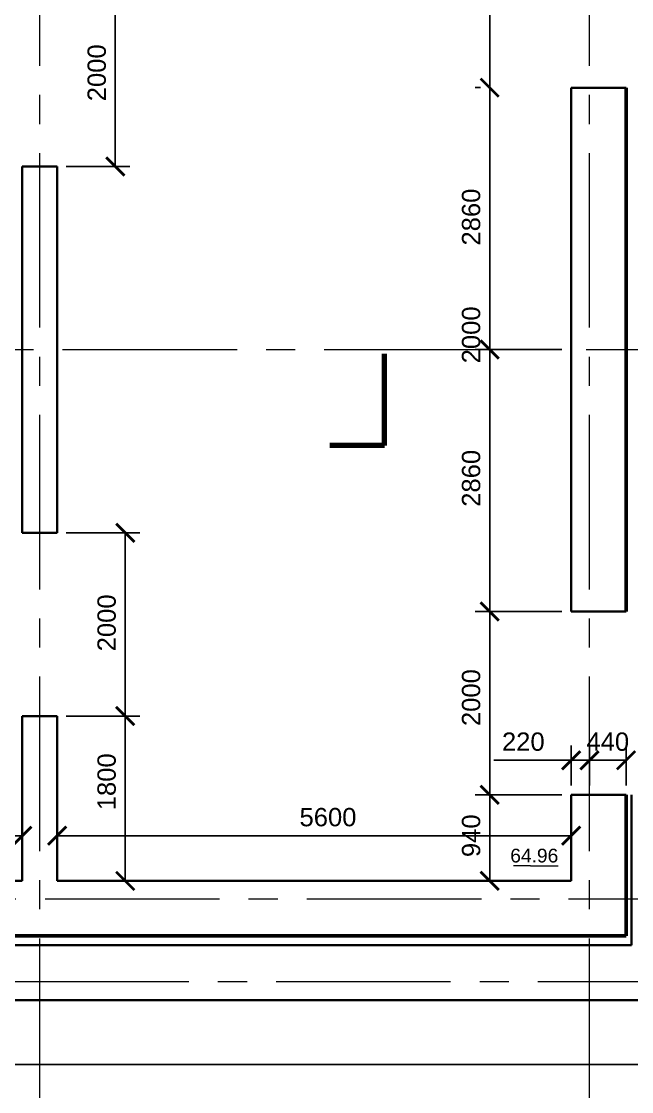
# Model space of a CAD drawing. Header units: millimetres. Extents: x -273 to 3634, y 3015 to 4572.
# Drawn here: x 3294.4 to 3361, y 3866.7 to 3983.5 of the extents above; entities that cross this region are included whole.
import ezdxf

# ---------------------------------------------------------------- set-up
doc = ezdxf.new("R2010")
doc.units = ezdxf.units.MM
doc.linetypes.add('CENTER2', pattern=[28.575, 19.05, -3.175, 3.175, -3.175])
doc.layers.add('@', color=250, linetype='Continuous', lineweight=60)
doc.styles.get("Standard").update_dxf_attribs({"font": 'arial.ttf', "height": 2})
doc.dimstyles.new('ISO-25', dxfattribs={"dimtxt": 2, "dimasz": 2, "dimexe": 1.6, "dimexo": 1, "dimgap": 1, "dimtad": 1, "dimdsep": 46, "dimtxsty": 'Standard', "dimblk": 'ARCHTICK', "dimcen": 2, "dimadec": 0, "dimazin": 0, "dimtfac": 1, "dimtmove": 0, "dimatfit": 3, "dimfxl": 1, "dimarcsym": 0})

# ---------------------------------------------------------------- blocks, each defined once
blk = doc.blocks.new('*D767')
at = {"layer": '@', "color": 0, "lineweight": -2, "transparency": 16777216}
blk.add_line((3399.43, 3947.68), (3416.87, 3947.68), dxfattribs=at)
blk.add_arc((3398.43, 3947.68), 16.84, 325.2223, 349.7777, dxfattribs=at)
at = {"layer": '@', "color": 0, "lineweight": 15, "transparency": 16777216}
for points in [[(3414.5, 3944.73), (3415.5, 3944.64), (3415.27, 3947.68)], [(3412.64, 3937.75), (3411.87, 3938.39), (3410.33, 3935.77)]]:
    blk.add_solid(points, dxfattribs=at)
at = {"layer": 'Defpoints', "color": 0, "lineweight": 15, "transparency": 16777216}
for p in [(2927.44, 3947.68), (3374.41, 3947.68), (3398.43, 3947.68), (3413.01, 3939.26), (3497.76, 3848.35)]:
    blk.add_point(p, dxfattribs=at)
at = {"layer": '@', "color": 0, "lineweight": 15, "transparency": 16777216, "insert": (3412.44, 3942.86), "char_height": 2, "attachment_point": 5, "rotation": 71.0262}
blk.add_mtext('45°', dxfattribs=at)
blk = doc.blocks.new('_ArchTick')
at = {"color": 0, "linetype": 'ByBlock', "lineweight": 15, "const_width": 0.15}
blk.add_lwpolyline([(-0.5, -0.5), (0.5, 0.5)], dxfattribs=at)
blk = doc.blocks.new('*D770')
at = {"layer": '@', "color": 0, "lineweight": -2, "transparency": 16777216}
for p, q in [((2997.33, 3890.68), (2997.33, 3896.21)), ((3294.53, 3890.68), (3294.53, 3896.21)), ((2997.33, 3894.61), (3294.53, 3894.61))]:
    blk.add_line(p, q, dxfattribs=at)
at = {"layer": 'Defpoints', "color": 0, "lineweight": 15, "transparency": 16777216}
for p in [(3294.53, 3894.61), (2997.33, 3889.68), (3294.53, 3889.68)]:
    blk.add_point(p, dxfattribs=at)
at = {"layer": '@', "color": 0, "lineweight": -2, "transparency": 16777216, "xscale": 2, "yscale": 2, "zscale": 2, "rotation": 180}
blk.add_blockref('_ArchTick', (2997.33, 3894.61), dxfattribs=at)
at = {"layer": '@', "color": 0, "lineweight": -2, "transparency": 16777216, "xscale": 2, "yscale": 2, "zscale": 2}
blk.add_blockref('_ArchTick', (3294.53, 3894.61), dxfattribs=at)
at = {"layer": '@', "color": 0, "lineweight": 15, "transparency": 16777216, "insert": (3165.67, 3896.63), "char_height": 2, "attachment_point": 5}
blk.add_mtext('29700', dxfattribs=at)
blk = doc.blocks.new('*D831')
at = {"layer": '@', "color": 0, "lineweight": -2, "transparency": 16777216}
for p, q in [((3367.43, 3875.68), (3367.43, 3868.02)), ((3205.43, 3870.62), (3205.43, 3871.22)), ((3367.43, 3869.62), (3205.43, 3869.62))]:
    blk.add_line(p, q, dxfattribs=at)
at = {"layer": 'Defpoints', "color": 0, "lineweight": 15, "transparency": 16777216}
for p in [(3367.43, 3876.68), (3205.43, 3869.62), (3205.43, 3869.62)]:
    blk.add_point(p, dxfattribs=at)
at = {"layer": '@', "color": 0, "lineweight": -2, "transparency": 16777216, "xscale": 2, "yscale": 2, "zscale": 2, "rotation": 180}
blk.add_blockref('_ArchTick', (3205.43, 3869.62), dxfattribs=at)
at = {"layer": '@', "color": 0, "lineweight": -2, "transparency": 16777216, "xscale": 2, "yscale": 2, "zscale": 2}
blk.add_blockref('_ArchTick', (3367.43, 3869.62), dxfattribs=at)
at = {"layer": '@', "color": 0, "lineweight": 15, "transparency": 16777216, "insert": (3284.73, 3871.64), "char_height": 2, "attachment_point": 5}
blk.add_mtext('16200', dxfattribs=at)
blk = doc.blocks.new('*D697')
at = {"layer": '@', "color": 0, "lineweight": -2, "transparency": 16777216}
for p, q in [((3298.33, 3895.61), (3298.33, 3896.21)), ((3354.43, 3895.61), (3354.43, 3896.21)), ((3298.33, 3894.61), (3354.43, 3894.61))]:
    blk.add_line(p, q, dxfattribs=at)
at = {"layer": 'Defpoints', "color": 0, "lineweight": 15, "transparency": 16777216}
for p in [(3298.33, 3894.61), (3354.43, 3894.61), (3354.43, 3894.61)]:
    blk.add_point(p, dxfattribs=at)
at = {"layer": '@', "color": 0, "lineweight": -2, "transparency": 16777216, "xscale": 2, "yscale": 2, "zscale": 2, "rotation": 180}
blk.add_blockref('_ArchTick', (3298.33, 3894.61), dxfattribs=at)
at = {"layer": '@', "color": 0, "lineweight": -2, "transparency": 16777216, "xscale": 2, "yscale": 2, "zscale": 2}
blk.add_blockref('_ArchTick', (3354.43, 3894.61), dxfattribs=at)
at = {"layer": '@', "color": 0, "lineweight": 15, "transparency": 16777216, "insert": (3327.89, 3896.63), "char_height": 2, "attachment_point": 5}
blk.add_mtext('5600', dxfattribs=at)
blk = doc.blocks.new('*D850')
at = {"layer": '@', "color": 0, "lineweight": -2, "transparency": 16777216}
for p, q in [((3299.33, 3907.68), (3307.36, 3907.68)), ((3305.76, 3889.68), (3305.76, 3907.68)), ((3299.33, 3889.68), (3307.36, 3889.68))]:
    blk.add_line(p, q, dxfattribs=at)
at = {"layer": 'Defpoints', "color": 0, "lineweight": 15, "transparency": 16777216}
for p in [(3298.33, 3907.68), (3305.76, 3907.68), (3298.33, 3889.68)]:
    blk.add_point(p, dxfattribs=at)
at = {"layer": '@', "color": 0, "lineweight": -2, "transparency": 16777216, "xscale": 2, "yscale": 2, "zscale": 2}
for p, rotation in [((3305.76, 3907.68), 90), ((3305.76, 3889.68), 270)]:
    blk.add_blockref('_ArchTick', p, dxfattribs=dict(at, rotation=rotation))
at = {"layer": '@', "color": 0, "lineweight": 15, "transparency": 16777216, "insert": (3303.74, 3900.5), "char_height": 2, "attachment_point": 5, "rotation": 90}
blk.add_mtext('1800', dxfattribs=at)
blk = doc.blocks.new('*D851')
at = {"layer": '@', "color": 0, "lineweight": -2, "transparency": 16777216}
for p, q in [((3299.33, 3927.68), (3307.36, 3927.68)), ((3305.76, 3927.68), (3305.76, 3907.68)), ((3304.76, 3907.68), (3304.16, 3907.68))]:
    blk.add_line(p, q, dxfattribs=at)
at = {"layer": 'Defpoints', "color": 0, "lineweight": 15, "transparency": 16777216}
for p in [(3298.33, 3927.68), (3305.76, 3907.68), (3305.76, 3907.68)]:
    blk.add_point(p, dxfattribs=at)
at = {"layer": '@', "color": 0, "lineweight": -2, "transparency": 16777216, "xscale": 2, "yscale": 2, "zscale": 2}
for p, rotation in [((3305.76, 3927.68), 90), ((3305.76, 3907.68), 270)]:
    blk.add_blockref('_ArchTick', p, dxfattribs=dict(at, rotation=rotation))
at = {"layer": '@', "color": 0, "lineweight": 15, "transparency": 16777216, "insert": (3303.74, 3917.85), "char_height": 2, "attachment_point": 5, "rotation": 90}
blk.add_mtext('2000', dxfattribs=at)
blk = doc.blocks.new('*D867')
at = {"layer": '@', "color": 0, "lineweight": -2, "transparency": 16777216}
for p, q in [((3303.68, 3987.68), (3303.08, 3987.68)), ((3304.68, 3967.68), (3304.68, 3987.68)), ((3299.33, 3967.68), (3306.28, 3967.68))]:
    blk.add_line(p, q, dxfattribs=at)
at = {"layer": 'Defpoints', "color": 0, "lineweight": 15, "transparency": 16777216}
for p in [(3304.68, 3987.68), (3304.68, 3987.68), (3298.33, 3967.68)]:
    blk.add_point(p, dxfattribs=at)
at = {"layer": '@', "color": 0, "lineweight": -2, "transparency": 16777216, "xscale": 2, "yscale": 2, "zscale": 2}
for p, rotation in [((3304.68, 3987.68), 90), ((3304.68, 3967.68), 270)]:
    blk.add_blockref('_ArchTick', p, dxfattribs=dict(at, rotation=rotation))
at = {"layer": '@', "color": 0, "lineweight": 15, "transparency": 16777216, "insert": (3302.66, 3977.9), "char_height": 2, "attachment_point": 5, "rotation": 90}
blk.add_mtext('2000', dxfattribs=at)
blk = doc.blocks.new('*D874')
at = {"layer": '@', "color": 0, "lineweight": -2, "transparency": 16777216}
for p, q in [((3311.01, 4081.1), (3305.72, 4088.15)), ((3309.41, 4079.9), (3312.29, 4082.06)), ((3503.87, 3823.69), (3311.01, 4081.1)), ((3502.28, 3822.5), (3505.15, 3824.65))]:
    blk.add_line(p, q, dxfattribs=at)
at = {"layer": 'Defpoints', "color": 0, "lineweight": 15, "transparency": 16777216}
for p in [(3308.61, 4079.3), (3503.87, 3823.69), (3501.48, 3821.9)]:
    blk.add_point(p, dxfattribs=at)
at = {"layer": '@', "color": 0, "lineweight": -2, "transparency": 16777216, "xscale": 2, "yscale": 2, "zscale": 2}
for p, rotation in [((3311.01, 4081.1), 126.8437671405722), ((3503.87, 3823.69), 306.8437671405722)]:
    blk.add_blockref('_ArchTick', p, dxfattribs=dict(at, rotation=rotation))
at = {"layer": '@', "color": 0, "lineweight": 15, "transparency": 16777216, "insert": (3309.26, 4086.79), "char_height": 2, "attachment_point": 5, "rotation": 306.8438}
blk.add_mtext('380', dxfattribs=at)
blk = doc.blocks.new('*D876')
at = {"layer": '@', "color": 0, "lineweight": -2, "transparency": 16777216}
for p, q in [((3344.54, 3947.68), (3343.94, 3947.68)), ((3345.54, 3919.08), (3345.54, 3947.68)), ((3353.43, 3919.08), (3343.94, 3919.08))]:
    blk.add_line(p, q, dxfattribs=at)
at = {"layer": 'Defpoints', "color": 0, "lineweight": 15, "transparency": 16777216}
for p in [(3345.54, 3947.68), (3345.54, 3947.68), (3354.43, 3919.08)]:
    blk.add_point(p, dxfattribs=at)
at = {"layer": '@', "color": 0, "lineweight": -2, "transparency": 16777216, "xscale": 2, "yscale": 2, "zscale": 2}
for p, rotation in [((3345.54, 3947.68), 90), ((3345.54, 3919.08), 270)]:
    blk.add_blockref('_ArchTick', p, dxfattribs=dict(at, rotation=rotation))
at = {"layer": '@', "color": 0, "lineweight": 15, "transparency": 16777216, "insert": (3343.52, 3933.63), "char_height": 2, "attachment_point": 5, "rotation": 90}
blk.add_mtext('2860', dxfattribs=at)
blk = doc.blocks.new('*D885')
at = {"layer": '@', "color": 0, "lineweight": -2, "transparency": 16777216}
for p, q in [((3344.54, 3899.08), (3343.94, 3899.08)), ((3345.54, 3889.68), (3345.54, 3899.08)), ((3353.43, 3889.68), (3343.94, 3889.68))]:
    blk.add_line(p, q, dxfattribs=at)
at = {"layer": 'Defpoints', "color": 0, "lineweight": 15, "transparency": 16777216}
for p in [(3345.54, 3899.08), (3345.54, 3899.08), (3354.43, 3889.68)]:
    blk.add_point(p, dxfattribs=at)
at = {"layer": '@', "color": 0, "lineweight": -2, "transparency": 16777216, "xscale": 2, "yscale": 2, "zscale": 2}
for p, rotation in [((3345.54, 3899.08), 90), ((3345.54, 3889.68), 270)]:
    blk.add_blockref('_ArchTick', p, dxfattribs=dict(at, rotation=rotation))
at = {"layer": '@', "color": 0, "lineweight": 15, "transparency": 16777216, "insert": (3343.52, 3894.61), "char_height": 2, "attachment_point": 5, "rotation": 90}
blk.add_mtext('940', dxfattribs=at)
blk = doc.blocks.new('*D886')
at = {"layer": '@', "color": 0, "lineweight": -2, "transparency": 16777216}
for p, q in [((3354.43, 3900.08), (3354.43, 3904.45)), ((3356.43, 3900.08), (3356.43, 3904.45)), ((3354.43, 3902.85), (3345.98, 3902.85)), ((3356.43, 3902.85), (3354.43, 3902.85))]:
    blk.add_line(p, q, dxfattribs=at)
at = {"layer": 'Defpoints', "color": 0, "lineweight": 15, "transparency": 16777216}
for p in [(3354.43, 3902.85), (3354.43, 3899.08), (3356.43, 3899.08)]:
    blk.add_point(p, dxfattribs=at)
at = {"layer": '@', "color": 0, "lineweight": -2, "transparency": 16777216, "xscale": 2, "yscale": 2, "zscale": 2, "rotation": 180}
blk.add_blockref('_ArchTick', (3354.43, 3902.85), dxfattribs=at)
at = {"layer": '@', "color": 0, "lineweight": -2, "transparency": 16777216, "xscale": 2, "yscale": 2, "zscale": 2}
blk.add_blockref('_ArchTick', (3356.43, 3902.85), dxfattribs=at)
at = {"layer": '@', "color": 0, "lineweight": 15, "transparency": 16777216, "insert": (3349.21, 3904.87), "char_height": 2, "attachment_point": 5}
blk.add_mtext('220', dxfattribs=at)
blk = doc.blocks.new('*D887')
at = {"layer": '@', "color": 0, "lineweight": -2, "transparency": 16777216}
for p, q in [((3344.54, 3919.08), (3343.94, 3919.08)), ((3345.54, 3899.08), (3345.54, 3919.08)), ((3353.43, 3899.08), (3343.94, 3899.08))]:
    blk.add_line(p, q, dxfattribs=at)
at = {"layer": 'Defpoints', "color": 0, "lineweight": 15, "transparency": 16777216}
for p in [(3345.54, 3919.08), (3345.54, 3919.08), (3354.43, 3899.08)]:
    blk.add_point(p, dxfattribs=at)
at = {"layer": '@', "color": 0, "lineweight": -2, "transparency": 16777216, "xscale": 2, "yscale": 2, "zscale": 2}
for p, rotation in [((3345.54, 3919.08), 90), ((3345.54, 3899.08), 270)]:
    blk.add_blockref('_ArchTick', p, dxfattribs=dict(at, rotation=rotation))
at = {"layer": '@', "color": 0, "lineweight": 15, "transparency": 16777216, "insert": (3343.52, 3909.69), "char_height": 2, "attachment_point": 5, "rotation": 90}
blk.add_mtext('2000', dxfattribs=at)
blk = doc.blocks.new('*D888')
at = {"layer": '@', "color": 0, "lineweight": -2, "transparency": 16777216}
for p, q in [((3356.43, 3903.85), (3356.43, 3904.45)), ((3360.43, 3900.08), (3360.43, 3904.45)), ((3360.43, 3902.85), (3356.43, 3902.85))]:
    blk.add_line(p, q, dxfattribs=at)
at = {"layer": 'Defpoints', "color": 0, "lineweight": 15, "transparency": 16777216}
for p in [(3356.43, 3902.85), (3356.43, 3902.85), (3360.43, 3899.08)]:
    blk.add_point(p, dxfattribs=at)
at = {"layer": '@', "color": 0, "lineweight": -2, "transparency": 16777216, "xscale": 2, "yscale": 2, "zscale": 2, "rotation": 180}
blk.add_blockref('_ArchTick', (3356.43, 3902.85), dxfattribs=at)
at = {"layer": '@', "color": 0, "lineweight": -2, "transparency": 16777216, "xscale": 2, "yscale": 2, "zscale": 2}
blk.add_blockref('_ArchTick', (3360.43, 3902.85), dxfattribs=at)
at = {"layer": '@', "color": 0, "lineweight": 15, "transparency": 16777216, "insert": (3358.43, 3904.87), "char_height": 2, "attachment_point": 5}
blk.add_mtext('440', dxfattribs=at)
blk = doc.blocks.new('*D800')
at = {"layer": '@', "color": 0, "lineweight": -2, "transparency": 16777216}
for p, q in [((3344.54, 3976.28), (3343.94, 3976.28)), ((3345.54, 3947.68), (3345.54, 3976.28)), ((3353.43, 3947.68), (3343.94, 3947.68))]:
    blk.add_line(p, q, dxfattribs=at)
at = {"layer": 'Defpoints', "color": 0, "lineweight": 15, "transparency": 16777216}
for p in [(3345.54, 3976.28), (3345.54, 3976.28), (3354.43, 3947.68)]:
    blk.add_point(p, dxfattribs=at)
at = {"layer": '@', "color": 0, "lineweight": -2, "transparency": 16777216, "xscale": 2, "yscale": 2, "zscale": 2}
for p, rotation in [((3345.54, 3976.28), 90), ((3345.54, 3947.68), 270)]:
    blk.add_blockref('_ArchTick', p, dxfattribs=dict(at, rotation=rotation))
at = {"layer": '@', "color": 0, "lineweight": 15, "transparency": 16777216, "insert": (3343.52, 3962.15), "char_height": 2, "attachment_point": 5, "rotation": 90}
blk.add_mtext('2860', dxfattribs=at)
blk = doc.blocks.new('*D801')
at = {"layer": '@', "color": 0, "lineweight": -2, "transparency": 16777216}
for p, q in [((3353.43, 3996.28), (3343.94, 3996.28)), ((3345.54, 3996.28), (3345.54, 3899.08)), ((3353.43, 3899.08), (3343.94, 3899.08))]:
    blk.add_line(p, q, dxfattribs=at)
at = {"layer": 'Defpoints', "color": 0, "lineweight": 15, "transparency": 16777216}
for p in [(3354.43, 3996.28), (3345.54, 3899.08), (3354.43, 3899.08)]:
    blk.add_point(p, dxfattribs=at)
at = {"layer": '@', "color": 0, "lineweight": -2, "transparency": 16777216, "xscale": 2, "yscale": 2, "zscale": 2}
for p, rotation in [((3345.54, 3996.28), 90), ((3345.54, 3899.08), 270)]:
    blk.add_blockref('_ArchTick', p, dxfattribs=dict(at, rotation=rotation))
at = {"layer": '@', "color": 0, "lineweight": 15, "transparency": 16777216, "insert": (3343.52, 3949.29), "char_height": 2, "attachment_point": 5, "rotation": 90}
blk.add_mtext('2000', dxfattribs=at)

msp = doc.modelspace()

# ---------------------------------------------------------------- linework, layer by layer
at = {"layer": '@', "color": 0, "linetype": 'CENTER2', "lineweight": 15}
for p, q in [((3356.429, 3807.205), (3356.429, 4044.124)), ((3296.429, 3807.205), (3296.429, 4028.179)), ((2927.438, 3947.676), (3374.415, 3947.676)), ((3373.208, 3887.676), (2896.857, 3887.676)), ((3398.429, 3878.676), (3163.153, 3878.676))]:
    msp.add_line(p, q, dxfattribs=at)
at = {"layer": '@', "color": 0, "lineweight": 30}
for p, q in [((3354.429, 3919.076), (3354.429, 3976.276)), ((3354.429, 3976.276), (3360.429, 3976.276)), ((3294.529, 3927.676), (3294.529, 3967.676)), ((3294.529, 3967.676), (3298.329, 3967.676)), ((3298.329, 3927.676), (3298.329, 3967.676)), ((3294.529, 3927.676), (3298.329, 3927.676)), ((3360.429, 3919.076), (3354.429, 3919.076)), ((3294.529, 3907.676), (3298.329, 3907.676)), ((3294.529, 3889.676), (3294.529, 3907.676)), ((3298.329, 3889.676), (3298.329, 3907.676)), ((3360.429, 3899.076), (3354.429, 3899.076)), ((3354.429, 3889.676), (3354.429, 3899.076)), ((3361.029, 3882.676), (3361.029, 3899.076)), ((3294.529, 3889.676), (3205.429, 3889.676)), ((3354.429, 3889.676), (3298.329, 3889.676)), ((3205.429, 3882.676), (3361.029, 3882.676)), ((3367.429, 3876.676), (3205.429, 3876.676))]:
    msp.add_line(p, q, dxfattribs=at)
at = {"layer": '@', "color": 0, "lineweight": 50}
for p, q in [((3360.429, 3919.076), (3360.429, 3976.276)), ((3360.429, 3883.676), (3360.429, 3899.076)), ((3205.429, 3883.676), (3360.429, 3883.676))]:
    msp.add_line(p, q, dxfattribs=at)
at = {"layer": '@', "color": 0, "lineweight": 100}
for q in [(3334.076, 3947.204), (3328.076, 3937.204)]:
    msp.add_line((3334.076, 3937.204), q, dxfattribs=at)
at = {"layer": '@', "color": 0, "lineweight": 15}
for p, q in [((3348.895, 3891.343), (3348.143, 3891.343)), ((3349.982, 3891.343), (3348.895, 3891.343)), ((3349.982, 3891.343), (3353.001, 3891.343))]:
    msp.add_line(p, q, dxfattribs=at)
at = {"layer": '@', "color": 0, "linetype": 'CENTER2', "lineweight": 15}
msp.add_arc((3398.429, 3947.676), 129, 270, 147.66397, dxfattribs=at)

# ---------------------------------------------------------------- texts
at = {"layer": '@', "color": 0, "lineweight": 15}
msp.add_text('64.96', height=1.5, dxfattribs=at).set_placement((3347.784, 3891.694))

# ---------------------------------------------------------------- dimensions: what is measured, and where the dimension line sits
for base, p1, p2, angle, text, picture, middle, dimtype in [((3503.874, 3823.695), (3308.607, 4079.299), (3501.475, 3821.897), 306.84377, '380', '*D874', (3307.645, 4085.582), 161), ((3345.541, 3899.076), (3354.429, 3996.276), (3354.429, 3899.076), 90, '2000', '*D801', (3345.541, 3949.286), 160), ((3304.683, 3987.676), (3298.329, 3967.676), (3304.683, 3987.676), 90, '2000', '*D867', (3304.683, 3977.902), 160), ((3345.541, 3976.276), (3354.429, 3947.676), (3345.541, 3976.276), 90, '2860', '*D800', (3345.541, 3962.154), 160), ((3345.541, 3947.676), (3354.429, 3919.076), (3345.541, 3947.676), 90, '2860', '*D876', (3345.541, 3933.629), 160), ((3305.764, 3907.676), (3298.329, 3927.676), (3305.764, 3907.676), 90, '2000', '*D851', (3305.764, 3917.85), 160), ((3345.541, 3919.076), (3354.429, 3899.076), (3345.541, 3919.076), 90, '2000', '*D887', (3345.541, 3909.694), 160), ((3305.764, 3907.676), (3298.329, 3889.676), (3298.329, 3907.676), 90, '1800', '*D850', (3305.764, 3900.5), 160), ((3345.541, 3899.076), (3354.429, 3889.676), (3345.541, 3899.076), 90, '940', '*D885', (3345.541, 3894.607), 160)]:
    dim = msp.add_linear_dim(base=base, p1=p1, p2=p2, angle=angle, text=text, dimstyle='ISO-25', dxfattribs=at)
    dim.commit()
    dim.dimension.update_dxf_attribs({"geometry": picture, "text_midpoint": middle, "dimtype": dimtype})
dim = msp.add_angular_dim_2l(base=(3413.01, 3939.257), line1=((3398.429, 3947.676), (3497.757, 3848.348)), line2=((2927.438, 3947.676), (3374.415, 3947.676)), dimstyle='ISO-25', override={"dimasz": 3, "dimsah": 1}, dxfattribs=at)
dim.commit()
dim.dimension.update_dxf_attribs({"geometry": '*D767', "text_midpoint": (3414.351, 3942.202), "dimtype": 162})
for base, p1, p2, text, picture, middle in [((3354.429, 3902.849), (3356.429, 3899.076), (3354.429, 3899.076), '220', '*D886', (3349.206, 3902.849)), ((3356.429, 3902.849), (3360.429, 3899.076), (3356.429, 3902.849), '440', '*D888', (3358.429, 3902.849)), ((3294.529, 3894.607), (2997.329, 3889.676), (3294.529, 3889.676), '29700', '*D770', (3165.672, 3894.607)), ((3354.429, 3894.607), (3298.329, 3894.607), (3354.429, 3894.607), '5600', '*D697', (3327.885, 3894.607)), ((3205.429, 3869.622), (3367.429, 3876.676), (3205.429, 3869.622), '16200', '*D831', (3284.731, 3869.622))]:
    dim = msp.add_linear_dim(base=base, p1=p1, p2=p2, text=text, dimstyle='ISO-25', dxfattribs=at)
    dim.commit()
    dim.dimension.update_dxf_attribs({"geometry": picture, "text_midpoint": middle, "dimtype": 160})

doc.saveas('drawing.dxf')
